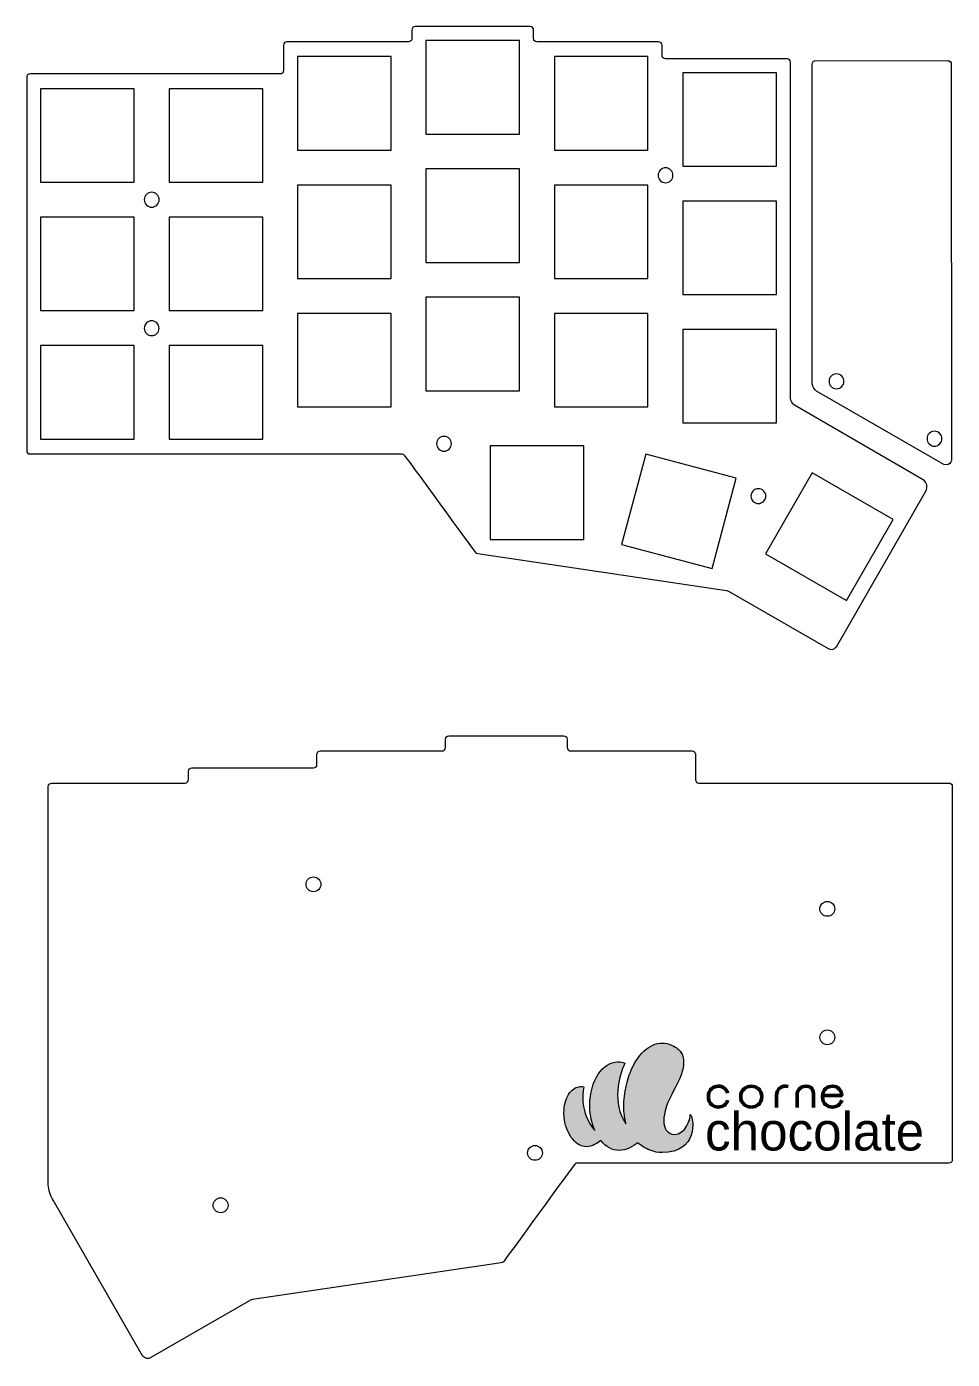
# Model space of a CAD drawing. Header units: inches. Extents: x -5.7 to 5.7, y -4 to 3.9.
# Drawn here: x 0.26 to 5.65, y -3.93 to 3.83 of the extents above; entities that cross this region are included whole.
import ezdxf

# ---------------------------------------------------------------- set-up
doc = ezdxf.new("R2010")
doc.units = ezdxf.units.IN
doc.header["$MEASUREMENT"] = 0
doc.layers.add('_U+5207_U+65AD_U+30D1_U+30B9', color=7, linetype='Continuous')
doc.layers.add('_U+5F6B_U+523B_U+30D1_U+30B9', color=7, linetype='Continuous')

# ---------------------------------------------------------------- blocks, each defined once
blk = doc.blocks.new('block 3')
at = {"layer": '_U+5F6B_U+523B_U+30D1_U+30B9', "color": 7, "lineweight": 50, "true_color": 0xffffff}
for points, knots in [([(4.3435, -2.3831), (4.336, -2.3558), (4.3128, -2.3426), (4.2894, -2.3426), (4.2606, -2.3426), (4.2313, -2.3625), (4.2313, -2.4033), (4.2313, -2.4443), (4.2603, -2.4642), (4.2897, -2.4642), (4.3131, -2.4642), (4.336, -2.4509), (4.3435, -2.4238)], [0, 0, 0, 0, 1, 1, 1, 2, 2, 2, 3, 3, 3, 4, 4, 4, 4]), ([(4.4808, -2.4642), (4.5117, -2.4646), (4.5427, -2.444), (4.5427, -2.4035), (4.5427, -2.363), (4.512, -2.3426), (4.4816, -2.3426), (4.4507, -2.3426), (4.42, -2.3628), (4.42, -2.4035), (4.42, -2.4437), (4.4504, -2.4639), (4.4808, -2.4642)], [0, 0, 0, 0, 1, 1, 1, 2, 2, 2, 3, 3, 3, 4, 4, 4, 4]), ([(4.6966, -2.3441), (4.6614, -2.3337), (4.6279, -2.3593), (4.6279, -2.3962), (4.6279, -2.3962), (4.6279, -2.4667), (4.6279, -2.4667)], [0, 0, 0, 0, 1, 1, 1, 2, 2, 2, 2]), ([(4.8441, -2.4667), (4.8441, -2.4667), (4.8441, -2.3973), (4.8441, -2.3973), (4.8441, -2.3653), (4.8359, -2.3435), (4.7996, -2.3429), (4.7664, -2.3422), (4.7481, -2.3659), (4.7481, -2.3959), (4.7481, -2.3959), (4.7481, -2.4667), (4.7481, -2.4667)], [0, 0, 0, 0, 1, 1, 1, 2, 2, 2, 3, 3, 3, 4, 4, 4, 4])]:
    blk.add_open_spline(points, degree=3, knots=knots, dxfattribs=at)
blk = doc.blocks.new('block 11')
at = {"layer": '_U+5207_U+65AD_U+30D1_U+30B9', "color": 1, "lineweight": 9, "true_color": 0xff0000}
blk.add_open_spline([(2.4594, 1.3366), (2.4557, 1.3403), (2.4507, 1.3424), (2.4455, 1.3424), (2.4455, 1.3424), (1.0281, 1.3424), (1.0281, 1.3424), (1.0281, 1.3424), (0.9493, 1.3424), (0.9493, 1.3424), (0.9493, 1.3424), (0.28, 1.3424), (0.28, 1.3424), (0.2691, 1.3424), (0.2603, 1.3512), (0.2603, 1.3621), (0.2603, 1.3621), (0.2603, 3.5374), (0.2603, 3.5374), (0.2603, 3.5483), (0.2691, 3.5571), (0.28, 3.5571), (0.28, 3.5571), (0.9493, 3.5571), (0.9493, 3.5571), (0.9493, 3.5571), (1.0281, 3.5571), (1.0281, 3.5571), (1.0281, 3.5571), (1.7368, 3.5571), (1.7368, 3.5571), (1.7477, 3.5571), (1.7565, 3.5659), (1.7565, 3.5768), (1.7565, 3.5768), (1.7565, 3.7245), (1.7565, 3.7245), (1.7565, 3.7353), (1.7653, 3.7442), (1.7762, 3.7442), (1.7762, 3.7442), (2.4849, 3.7442), (2.4849, 3.7442), (2.4957, 3.7442), (2.5046, 3.753), (2.5046, 3.7638), (2.5046, 3.7638), (2.5046, 3.8131), (2.5046, 3.8131), (2.5046, 3.8239), (2.5134, 3.8327), (2.5242, 3.8327), (2.5242, 3.8327), (3.1936, 3.8327), (3.1936, 3.8327), (3.2045, 3.8327), (3.2133, 3.8239), (3.2133, 3.8131), (3.2133, 3.8131), (3.2133, 3.7638), (3.2133, 3.7638), (3.2133, 3.753), (3.2221, 3.7442), (3.233, 3.7442), (3.233, 3.7442), (3.9417, 3.7442), (3.9417, 3.7442), (3.9525, 3.7442), (3.9614, 3.7353), (3.9614, 3.7245), (3.9614, 3.7245), (3.9614, 3.6654), (3.9614, 3.6654), (3.9614, 3.6545), (3.9702, 3.6457), (3.981, 3.6457), (3.981, 3.6457), (4.6898, 3.6457), (4.6898, 3.6457), (4.7006, 3.6457), (4.7094, 3.6369), (4.7094, 3.626), (4.7094, 3.626), (4.7094, 3.5774), (4.7094, 3.5774), (4.7094, 3.5774), (4.7094, 2.9372), (4.7094, 2.9372), (4.7094, 2.9372), (4.7094, 1.6659), (4.7094, 1.6659), (4.7126, 1.6508), (4.7206, 1.6371), (4.7322, 1.6269), (4.7322, 1.6269), (5.4833, 1.1924), (5.4833, 1.1924), (5.504, 1.1768), (5.5104, 1.1484), (5.4983, 1.1254), (5.4983, 1.1254), (4.9772, 0.2183), (4.9772, 0.2183), (4.977, 0.218), (4.9768, 0.2178), (4.9766, 0.2175), (4.9657, 0.202), (4.9442, 0.1983), (4.9287, 0.2093), (4.9287, 0.2093), (4.3481, 0.5435), (4.3481, 0.5435), (4.3445, 0.5447), (4.3408, 0.5457), (4.337, 0.5463), (4.337, 0.5463), (2.8884, 0.7617), (2.8884, 0.7617), (2.8834, 0.7622), (2.8785, 0.7642), (2.8747, 0.7676), (2.8747, 0.7676), (2.4593, 1.3368), (2.4594, 1.3366)], degree=3, knots=[0, 0, 0, 0, 1, 1, 1, 2, 2, 2, 3, 3, 3, 4, 4, 4, 5, 5, 5, 6, 6, 6, 7, 7, 7, 8, 8, 8, 9, 9, 9, 10, 10, 10, 11, 11, 11, 12, 12, 12, 13, 13, 13, 14, 14, 14, 15, 15, 15, 16, 16, 16, 17, 17, 17, 18, 18, 18, 19, 19, 19, 20, 20, 20, 21, 21, 21, 22, 22, 22, 23, 23, 23, 24, 24, 24, 25, 25, 25, 26, 26, 26, 27, 27, 27, 28, 28, 28, 29, 29, 29, 30, 30, 30, 31, 31, 31, 32, 32, 32, 33, 33, 33, 34, 34, 34, 35, 35, 35, 36, 36, 36, 37, 37, 37, 38, 38, 38, 39, 39, 39, 40, 40, 40, 41, 41, 41, 41], dxfattribs=at)
blk = doc.blocks.new('block 12')
at = {"layer": '_U+5207_U+65AD_U+30D1_U+30B9', "color": 1, "lineweight": 9, "true_color": 0xff0000}
blk.add_open_spline([(3.9385, 2.9665), (3.9385, 2.9905), (3.9579, 3.0099), (3.9818, 3.0099), (4.0057, 3.0099), (4.0251, 2.9905), (4.0251, 2.9665), (4.0251, 2.9426), (4.0057, 2.9232), (3.9818, 2.9232), (3.9579, 2.9232), (3.9385, 2.9426), (3.9385, 2.9665), (3.9385, 2.9665), (3.9385, 2.9665), (3.9385, 2.9665)], degree=3, knots=[0, 0, 0, 0, 1, 1, 1, 2, 2, 2, 3, 3, 3, 4, 4, 4, 5, 5, 5, 5], dxfattribs=at)
blk = doc.blocks.new('block 13')
at = {"layer": '_U+5207_U+65AD_U+30D1_U+30B9', "color": 1, "lineweight": 9, "true_color": 0xff0000}
blk.add_open_spline([(0.9455, 2.8239), (0.9455, 2.8478), (0.9649, 2.8672), (0.9888, 2.8672), (1.0127, 2.8672), (1.0321, 2.8478), (1.0321, 2.8239), (1.0321, 2.8), (1.0127, 2.7806), (0.9888, 2.7806), (0.9649, 2.7806), (0.9455, 2.8), (0.9455, 2.8239), (0.9455, 2.8239), (0.9455, 2.8239), (0.9455, 2.8239)], degree=3, knots=[0, 0, 0, 0, 1, 1, 1, 2, 2, 2, 3, 3, 3, 4, 4, 4, 5, 5, 5, 5], dxfattribs=at)
blk = doc.blocks.new('block 14')
at = {"layer": '_U+5207_U+65AD_U+30D1_U+30B9', "color": 1, "lineweight": 9, "true_color": 0xff0000}
blk.add_open_spline([(0.9452, 2.0753), (0.9452, 2.0992), (0.9645, 2.1186), (0.9885, 2.1186), (1.0124, 2.1186), (1.0318, 2.0992), (1.0318, 2.0753), (1.0318, 2.0514), (1.0124, 2.032), (0.9885, 2.032), (0.9645, 2.032), (0.9452, 2.0514), (0.9452, 2.0753), (0.9452, 2.0753), (0.9452, 2.0753), (0.9452, 2.0753)], degree=3, knots=[0, 0, 0, 0, 1, 1, 1, 2, 2, 2, 3, 3, 3, 4, 4, 4, 5, 5, 5, 5], dxfattribs=at)
blk = doc.blocks.new('block 15')
at = {"layer": '_U+5207_U+65AD_U+30D1_U+30B9', "color": 1, "lineweight": 9, "true_color": 0xff0000}
blk.add_open_spline([(4.4795, 1.0964), (4.4795, 1.1203), (4.4989, 1.1397), (4.5228, 1.1397), (4.5467, 1.1397), (4.5661, 1.1203), (4.5661, 1.0964), (4.5661, 1.0725), (4.5467, 1.0531), (4.5228, 1.0531), (4.4989, 1.0531), (4.4795, 1.0725), (4.4795, 1.0964), (4.4795, 1.0964), (4.4795, 1.0964), (4.4795, 1.0964)], degree=3, knots=[0, 0, 0, 0, 1, 1, 1, 2, 2, 2, 3, 3, 3, 4, 4, 4, 5, 5, 5, 5], dxfattribs=at)
blk = doc.blocks.new('block 16')
at = {"layer": '_U+5207_U+65AD_U+30D1_U+30B9', "color": 1, "lineweight": 9, "true_color": 0xff0000}
blk.add_open_spline([(2.648, 1.4017), (2.648, 1.4256), (2.6674, 1.445), (2.6913, 1.445), (2.7152, 1.445), (2.7346, 1.4256), (2.7346, 1.4017), (2.7346, 1.3778), (2.7152, 1.3584), (2.6913, 1.3584), (2.6674, 1.3584), (2.648, 1.3778), (2.648, 1.4017), (2.648, 1.4017), (2.648, 1.4017), (2.648, 1.4017)], degree=3, knots=[0, 0, 0, 0, 1, 1, 1, 2, 2, 2, 3, 3, 3, 4, 4, 4, 5, 5, 5, 5], dxfattribs=at)
blk = doc.blocks.new('block 17')
at = {"layer": '_U+5207_U+65AD_U+30D1_U+30B9', "color": 1, "lineweight": 9, "true_color": 0xff0000}
blk.add_lwpolyline([(0.3418, 3.4709), (0.3418, 2.9256), (0.8871, 2.9256), (0.8871, 3.4709), (0.3418, 3.4709)], dxfattribs=at)
blk = doc.blocks.new('block 18')
at = {"layer": '_U+5207_U+65AD_U+30D1_U+30B9', "color": 1, "lineweight": 9, "true_color": 0xff0000}
blk.add_lwpolyline([(0.3418, 2.7228), (0.3418, 2.1775), (0.8871, 2.1775), (0.8871, 2.7228), (0.3418, 2.7228)], dxfattribs=at)
blk = doc.blocks.new('block 19')
at = {"layer": '_U+5207_U+65AD_U+30D1_U+30B9', "color": 1, "lineweight": 9, "true_color": 0xff0000}
blk.add_lwpolyline([(0.3418, 1.9747), (0.3418, 1.4294), (0.8871, 1.4294), (0.8871, 1.9747), (0.3418, 1.9747)], dxfattribs=at)
blk = doc.blocks.new('block 20')
at = {"layer": '_U+5207_U+65AD_U+30D1_U+30B9', "color": 1, "lineweight": 9, "true_color": 0xff0000}
blk.add_lwpolyline([(1.0899, 3.4709), (1.0899, 2.9256), (1.6352, 2.9256), (1.6352, 3.4709), (1.0899, 3.4709)], dxfattribs=at)
blk = doc.blocks.new('block 21')
at = {"layer": '_U+5207_U+65AD_U+30D1_U+30B9', "color": 1, "lineweight": 9, "true_color": 0xff0000}
blk.add_lwpolyline([(1.0899, 2.7228), (1.0899, 2.1775), (1.6352, 2.1775), (1.6352, 2.7228), (1.0899, 2.7228)], dxfattribs=at)
blk = doc.blocks.new('block 22')
at = {"layer": '_U+5207_U+65AD_U+30D1_U+30B9', "color": 1, "lineweight": 9, "true_color": 0xff0000}
blk.add_lwpolyline([(1.0899, 1.9747), (1.0899, 1.4294), (1.6352, 1.4294), (1.6352, 1.9747), (1.0899, 1.9747)], dxfattribs=at)
blk = doc.blocks.new('block 23')
at = {"layer": '_U+5207_U+65AD_U+30D1_U+30B9', "color": 1, "lineweight": 9, "true_color": 0xff0000}
blk.add_lwpolyline([(1.838, 3.6579), (1.838, 3.1126), (2.3833, 3.1126), (2.3833, 3.6579), (1.838, 3.6579)], dxfattribs=at)
blk = doc.blocks.new('block 24')
at = {"layer": '_U+5207_U+65AD_U+30D1_U+30B9', "color": 1, "lineweight": 9, "true_color": 0xff0000}
blk.add_lwpolyline([(1.838, 2.9098), (1.838, 2.3645), (2.3833, 2.3645), (2.3833, 2.9098), (1.838, 2.9098)], dxfattribs=at)
blk = doc.blocks.new('block 25')
at = {"layer": '_U+5207_U+65AD_U+30D1_U+30B9', "color": 1, "lineweight": 9, "true_color": 0xff0000}
blk.add_lwpolyline([(1.838, 2.1618), (1.838, 1.6164), (2.3833, 1.6164), (2.3833, 2.1618), (1.838, 2.1618)], dxfattribs=at)
blk = doc.blocks.new('block 26')
at = {"layer": '_U+5207_U+65AD_U+30D1_U+30B9', "color": 1, "lineweight": 9, "true_color": 0xff0000}
blk.add_lwpolyline([(2.5861, 3.7514), (2.5861, 3.2061), (3.1314, 3.2061), (3.1314, 3.7514), (2.5861, 3.7514)], dxfattribs=at)
blk = doc.blocks.new('block 27')
at = {"layer": '_U+5207_U+65AD_U+30D1_U+30B9', "color": 1, "lineweight": 9, "true_color": 0xff0000}
blk.add_lwpolyline([(2.5861, 3.0033), (2.5861, 2.458), (3.1314, 2.458), (3.1314, 3.0033), (2.5861, 3.0033)], dxfattribs=at)
blk = doc.blocks.new('block 28')
at = {"layer": '_U+5207_U+65AD_U+30D1_U+30B9', "color": 1, "lineweight": 9, "true_color": 0xff0000}
blk.add_lwpolyline([(2.5861, 2.2553), (2.5861, 1.7099), (3.1314, 1.7099), (3.1314, 2.2553), (2.5861, 2.2553)], dxfattribs=at)
blk = doc.blocks.new('block 29')
at = {"layer": '_U+5207_U+65AD_U+30D1_U+30B9', "color": 1, "lineweight": 9, "true_color": 0xff0000}
blk.add_lwpolyline([(3.3341, 3.6579), (3.3341, 3.1126), (3.8795, 3.1126), (3.8795, 3.6579), (3.3341, 3.6579)], dxfattribs=at)
blk = doc.blocks.new('block 30')
at = {"layer": '_U+5207_U+65AD_U+30D1_U+30B9', "color": 1, "lineweight": 9, "true_color": 0xff0000}
blk.add_lwpolyline([(3.3341, 2.9098), (3.3341, 2.3645), (3.8795, 2.3645), (3.8795, 2.9098), (3.3341, 2.9098)], dxfattribs=at)
blk = doc.blocks.new('block 31')
at = {"layer": '_U+5207_U+65AD_U+30D1_U+30B9', "color": 1, "lineweight": 9, "true_color": 0xff0000}
blk.add_lwpolyline([(3.3341, 2.1618), (3.3341, 1.6164), (3.8795, 1.6164), (3.8795, 2.1618), (3.3341, 2.1618)], dxfattribs=at)
blk = doc.blocks.new('block 32')
at = {"layer": '_U+5207_U+65AD_U+30D1_U+30B9', "color": 1, "lineweight": 9, "true_color": 0xff0000}
blk.add_lwpolyline([(4.0822, 3.5644), (4.0822, 3.0191), (4.6275, 3.0191), (4.6275, 3.5644), (4.0822, 3.5644)], dxfattribs=at)
blk = doc.blocks.new('block 33')
at = {"layer": '_U+5207_U+65AD_U+30D1_U+30B9', "color": 1, "lineweight": 9, "true_color": 0xff0000}
blk.add_lwpolyline([(4.0822, 2.8163), (4.0822, 2.271), (4.6275, 2.271), (4.6275, 2.8163), (4.0822, 2.8163)], dxfattribs=at)
blk = doc.blocks.new('block 34')
at = {"layer": '_U+5207_U+65AD_U+30D1_U+30B9', "color": 1, "lineweight": 9, "true_color": 0xff0000}
blk.add_lwpolyline([(4.0822, 2.0682), (4.0822, 1.5229), (4.6275, 1.5229), (4.6275, 2.0682), (4.0822, 2.0682)], dxfattribs=at)
blk = doc.blocks.new('block 35')
at = {"layer": '_U+5207_U+65AD_U+30D1_U+30B9', "color": 1, "lineweight": 9, "true_color": 0xff0000}
blk.add_lwpolyline([(2.9601, 1.3891), (2.9601, 0.8437), (3.5054, 0.8437), (3.5054, 1.3891), (2.9601, 1.3891)], dxfattribs=at)
blk = doc.blocks.new('block 36')
at = {"layer": '_U+5207_U+65AD_U+30D1_U+30B9', "color": 1, "lineweight": 9, "true_color": 0xff0000}
blk.add_lwpolyline([(3.8668, 1.3418), (3.7262, 0.815), (4.253, 0.6744), (4.3936, 1.2012), (3.8668, 1.3418)], dxfattribs=at)
blk = doc.blocks.new('block 37')
at = {"layer": '_U+5207_U+65AD_U+30D1_U+30B9', "color": 1, "lineweight": 9, "true_color": 0xff0000}
blk.add_lwpolyline([(4.8358, 1.2331), (4.5634, 0.7607), (5.0359, 0.4883), (5.3082, 0.9608), (4.8358, 1.2331)], dxfattribs=at)
blk = doc.blocks.new('block 10')
at = {"layer": '_U+5207_U+65AD_U+30D1_U+30B9'}
for name in ['block 11', 'block 26', 'block 23', 'block 29', 'block 32', 'block 17', 'block 20', 'block 27', 'block 12', 'block 24', 'block 30', 'block 13', 'block 33', 'block 18', 'block 21', 'block 28', 'block 14', 'block 25', 'block 31', 'block 34', 'block 19', 'block 22', 'block 16', 'block 35', 'block 36', 'block 37', 'block 15']:
    blk.add_blockref(name, (0, 0), dxfattribs=at)
blk = doc.blocks.new('block 38')
at = {"layer": '_U+5207_U+65AD_U+30D1_U+30B9', "color": 1, "lineweight": 9, "true_color": 0xff0000}
blk.add_open_spline([(3.4534, -2.7961), (3.4571, -2.7924), (3.4621, -2.7904), (3.4673, -2.7904), (3.4673, -2.7904), (4.8848, -2.7904), (4.8848, -2.7904), (4.8848, -2.7904), (4.9635, -2.7904), (4.9635, -2.7904), (4.9635, -2.7904), (5.6328, -2.7904), (5.6328, -2.7904), (5.6437, -2.7904), (5.6525, -2.7816), (5.6525, -2.7707), (5.6525, -2.7707), (5.6525, -0.5953), (5.6525, -0.5953), (5.6525, -0.5845), (5.6437, -0.5756), (5.6328, -0.5756), (5.6328, -0.5756), (4.9635, -0.5756), (4.9635, -0.5756), (4.9635, -0.5756), (4.8848, -0.5756), (4.8848, -0.5756), (4.8848, -0.5756), (4.176, -0.5756), (4.176, -0.5756), (4.1652, -0.5756), (4.1564, -0.5668), (4.1564, -0.556), (4.1564, -0.556), (4.1564, -0.4083), (4.1564, -0.4083), (4.1564, -0.3974), (4.1475, -0.3886), (4.1367, -0.3886), (4.1367, -0.3886), (3.428, -0.3886), (3.428, -0.3886), (3.4171, -0.3886), (3.4083, -0.3798), (3.4083, -0.3689), (3.4083, -0.3689), (3.4083, -0.3197), (3.4083, -0.3197), (3.4083, -0.3088), (3.3995, -0.3), (3.3886, -0.3), (3.3886, -0.3), (2.7192, -0.3), (2.7192, -0.3), (2.7084, -0.3), (2.6996, -0.3088), (2.6996, -0.3197), (2.6996, -0.3197), (2.6996, -0.3689), (2.6996, -0.3689), (2.6996, -0.3798), (2.6907, -0.3886), (2.6799, -0.3886), (2.6799, -0.3886), (1.9712, -0.3886), (1.9712, -0.3886), (1.9603, -0.3886), (1.9515, -0.3974), (1.9515, -0.4083), (1.9515, -0.4083), (1.9515, -0.4674), (1.9515, -0.4674), (1.9515, -0.4782), (1.9427, -0.4871), (1.9318, -0.4871), (1.9318, -0.4871), (1.2231, -0.4871), (1.2231, -0.4871), (1.2122, -0.4871), (1.2034, -0.4959), (1.2034, -0.5067), (1.2034, -0.5067), (1.2034, -0.5553), (1.2034, -0.5553), (1.2023, -0.5659), (1.1942, -0.5744), (1.1837, -0.576), (1.1837, -0.576), (0.4061, -0.576), (0.4061, -0.576), (0.3952, -0.576), (0.3864, -0.5848), (0.3864, -0.5956), (0.3864, -0.5956), (0.3864, -2.9169), (0.3864, -2.9169), (0.3881, -2.949), (0.3977, -2.98), (0.4145, -3.0074), (0.4145, -3.0074), (0.9357, -3.9145), (0.9357, -3.9145), (0.9358, -3.9147), (0.936, -3.915), (0.9362, -3.9153), (0.9472, -3.9308), (0.9686, -3.9345), (0.9841, -3.9235), (0.9841, -3.9235), (1.5648, -3.5893), (1.5648, -3.5893), (1.5684, -3.588), (1.5721, -3.5871), (1.5758, -3.5864), (1.5758, -3.5864), (3.0244, -3.3711), (3.0244, -3.3711), (3.0295, -3.3706), (3.0343, -3.3685), (3.0382, -3.3652), (3.0382, -3.3652), (3.4535, -2.7959), (3.4534, -2.7961)], degree=3, knots=[0, 0, 0, 0, 1, 1, 1, 2, 2, 2, 3, 3, 3, 4, 4, 4, 5, 5, 5, 6, 6, 6, 7, 7, 7, 8, 8, 8, 9, 9, 9, 10, 10, 10, 11, 11, 11, 12, 12, 12, 13, 13, 13, 14, 14, 14, 15, 15, 15, 16, 16, 16, 17, 17, 17, 18, 18, 18, 19, 19, 19, 20, 20, 20, 21, 21, 21, 22, 22, 22, 23, 23, 23, 24, 24, 24, 25, 25, 25, 26, 26, 26, 27, 27, 27, 28, 28, 28, 29, 29, 29, 30, 30, 30, 31, 31, 31, 32, 32, 32, 33, 33, 33, 34, 34, 34, 35, 35, 35, 36, 36, 36, 37, 37, 37, 38, 38, 38, 39, 39, 39, 40, 40, 40, 41, 41, 41, 41], dxfattribs=at)
blk = doc.blocks.new('block 39')
at = {"layer": '_U+5207_U+65AD_U+30D1_U+30B9', "color": 1, "lineweight": 9, "true_color": 0xff0000}
blk.add_open_spline([(3.2648, -2.7311), (3.2648, -2.7072), (3.2454, -2.6878), (3.2215, -2.6878), (3.1976, -2.6878), (3.1782, -2.7072), (3.1782, -2.7311), (3.1782, -2.7551), (3.1976, -2.7744), (3.2215, -2.7744), (3.2454, -2.7744), (3.2648, -2.7551), (3.2648, -2.7311), (3.2648, -2.7311), (3.2648, -2.7311), (3.2648, -2.7311)], degree=3, knots=[0, 0, 0, 0, 1, 1, 1, 2, 2, 2, 3, 3, 3, 4, 4, 4, 5, 5, 5, 5], dxfattribs=at)
blk = doc.blocks.new('block 40')
at = {"layer": '_U+5207_U+65AD_U+30D1_U+30B9', "color": 1, "lineweight": 9, "true_color": 0xff0000}
blk.add_open_spline([(1.9743, -1.1663), (1.9743, -1.1424), (1.9549, -1.123), (1.931, -1.123), (1.9071, -1.123), (1.8877, -1.1424), (1.8877, -1.1663), (1.8877, -1.1902), (1.9071, -1.2096), (1.931, -1.2096), (1.9549, -1.2096), (1.9743, -1.1902), (1.9743, -1.1663), (1.9743, -1.1663), (1.9743, -1.1663), (1.9743, -1.1663)], degree=3, knots=[0, 0, 0, 0, 1, 1, 1, 2, 2, 2, 3, 3, 3, 4, 4, 4, 5, 5, 5, 5], dxfattribs=at)
blk = doc.blocks.new('block 41')
at = {"layer": '_U+5207_U+65AD_U+30D1_U+30B9', "color": 1, "lineweight": 9, "true_color": 0xff0000}
blk.add_open_spline([(4.9673, -1.3089), (4.9673, -1.285), (4.9479, -1.2656), (4.924, -1.2656), (4.9001, -1.2656), (4.8807, -1.285), (4.8807, -1.3089), (4.8807, -1.3328), (4.9001, -1.3522), (4.924, -1.3522), (4.9479, -1.3522), (4.9673, -1.3328), (4.9673, -1.3089), (4.9673, -1.3089), (4.9673, -1.3089), (4.9673, -1.3089)], degree=3, knots=[0, 0, 0, 0, 1, 1, 1, 2, 2, 2, 3, 3, 3, 4, 4, 4, 5, 5, 5, 5], dxfattribs=at)
blk = doc.blocks.new('block 42')
at = {"layer": '_U+5207_U+65AD_U+30D1_U+30B9', "color": 1, "lineweight": 9, "true_color": 0xff0000}
blk.add_open_spline([(4.9677, -2.0575), (4.9677, -2.0336), (4.9483, -2.0142), (4.9244, -2.0142), (4.9004, -2.0142), (4.881, -2.0336), (4.881, -2.0575), (4.881, -2.0814), (4.9004, -2.1008), (4.9244, -2.1008), (4.9483, -2.1008), (4.9677, -2.0814), (4.9677, -2.0575), (4.9677, -2.0575), (4.9677, -2.0575), (4.9677, -2.0575)], degree=3, knots=[0, 0, 0, 0, 1, 1, 1, 2, 2, 2, 3, 3, 3, 4, 4, 4, 5, 5, 5, 5], dxfattribs=at)
blk = doc.blocks.new('block 43')
at = {"layer": '_U+5207_U+65AD_U+30D1_U+30B9', "color": 1, "lineweight": 9, "true_color": 0xff0000}
blk.add_open_spline([(1.4333, -3.0364), (1.4333, -3.0125), (1.4139, -2.9931), (1.39, -2.9931), (1.3661, -2.9931), (1.3467, -3.0125), (1.3467, -3.0364), (1.3467, -3.0604), (1.3661, -3.0797), (1.39, -3.0797), (1.4139, -3.0797), (1.4333, -3.0604), (1.4333, -3.0364), (1.4333, -3.0364), (1.4333, -3.0364), (1.4333, -3.0364)], degree=3, knots=[0, 0, 0, 0, 1, 1, 1, 2, 2, 2, 3, 3, 3, 4, 4, 4, 5, 5, 5, 5], dxfattribs=at)
blk = doc.blocks.new('block 73')
at = {"layer": '_U+5207_U+65AD_U+30D1_U+30B9', "color": 1, "lineweight": 9, "true_color": 0xff0000}
blk.add_open_spline([(4.8369, 3.615), (4.8369, 3.615), (4.8369, 1.7506), (4.8369, 1.7506), (4.8392, 1.73), (4.8484, 1.7198), (4.862, 1.708), (4.862, 1.708), (5.6037, 1.2806), (5.6037, 1.2806), (5.6197, 1.2739), (5.638, 1.2814), (5.6447, 1.2973), (5.6457, 1.2996), (5.6464, 1.3021), (5.6468, 1.3046), (5.6468, 1.3046), (5.6467, 3.6146), (5.6467, 3.6146), (5.6467, 3.6255), (5.6379, 3.6343), (5.6271, 3.6343), (5.6271, 3.6343), (4.8566, 3.6347), (4.8566, 3.6347), (4.8457, 3.6347), (4.8369, 3.6259), (4.8369, 3.615)], degree=3, knots=[0, 0, 0, 0, 1, 1, 1, 2, 2, 2, 3, 3, 3, 4, 4, 4, 5, 5, 5, 6, 6, 6, 7, 7, 7, 8, 8, 8, 9, 9, 9, 9], dxfattribs=at)
blk = doc.blocks.new('block 74')
at = {"layer": '_U+5207_U+65AD_U+30D1_U+30B9', "color": 1, "lineweight": 9, "true_color": 0xff0000}
blk.add_open_spline([(4.9344, 1.7657), (4.9344, 1.7896), (4.9538, 1.809), (4.9777, 1.809), (5.0016, 1.809), (5.021, 1.7896), (5.021, 1.7657), (5.021, 1.7417), (5.0016, 1.7224), (4.9777, 1.7224), (4.9538, 1.7224), (4.9344, 1.7417), (4.9344, 1.7657), (4.9344, 1.7657), (4.9344, 1.7657), (4.9344, 1.7657)], degree=3, knots=[0, 0, 0, 0, 1, 1, 1, 2, 2, 2, 3, 3, 3, 4, 4, 4, 5, 5, 5, 5], dxfattribs=at)
blk = doc.blocks.new('block 75')
at = {"layer": '_U+5207_U+65AD_U+30D1_U+30B9', "color": 1, "lineweight": 9, "true_color": 0xff0000}
blk.add_open_spline([(5.5053, 1.431), (5.5053, 1.4549), (5.5247, 1.4743), (5.5486, 1.4743), (5.5725, 1.4743), (5.5919, 1.4549), (5.5919, 1.431), (5.5919, 1.4071), (5.5725, 1.3877), (5.5486, 1.3877), (5.5247, 1.3877), (5.5053, 1.4071), (5.5053, 1.431), (5.5053, 1.431), (5.5053, 1.431), (5.5053, 1.431)], degree=3, knots=[0, 0, 0, 0, 1, 1, 1, 2, 2, 2, 3, 3, 3, 4, 4, 4, 5, 5, 5, 5], dxfattribs=at)
blk = doc.blocks.new('block 72')
at = {"layer": '_U+5207_U+65AD_U+30D1_U+30B9'}
for name in ['block 73', 'block 74', 'block 75']:
    blk.add_blockref(name, (0, 0), dxfattribs=at)

msp = doc.modelspace()

# ---------------------------------------------------------------- hatches: boundary and pattern name
at = {"layer": '_U+5F6B_U+523B_U+30D1_U+30B9', "true_color": 0xffffff}
h = msp.add_hatch(color=7, dxfattribs=at)
h.dxf.hatch_style = 2
edge = h.paths.add_edge_path()
edge.add_spline(control_points=[(4.1256, -2.5072), (4.1262, -2.5356), (4.0997, -2.6232), (4.0332, -2.6232), (4.0142, -2.6232), (3.9961, -2.614), (3.9859, -2.5986), (3.9758, -2.5835), (3.9719, -2.5648), (3.9719, -2.5437), (3.9721, -2.4976), (3.9906, -2.4372), (4.0292, -2.3686), (4.0668, -2.3024), (4.0876, -2.2447), (4.0873, -2.2015), (4.0873, -2.1787), (4.0821, -2.1602), (4.0713, -2.1443), (4.0604, -2.1284), (4.0433, -2.1145), (4.0171, -2.1032), (3.998, -2.095), (3.9795, -2.0913), (3.9621, -2.0913), (3.9243, -2.0913), (3.8882, -2.1082), (3.8561, -2.1383), (3.8239, -2.1685), (3.7962, -2.2115), (3.7769, -2.2606), (3.7616, -2.2991), (3.7388, -2.3795), (3.7388, -2.4623), (3.7388, -2.4957), (3.7428, -2.5294), (3.7515, -2.5611), (3.6671, -2.4424), (3.71, -2.2823), (3.7455, -2.2083), (3.7321, -2.2029), (3.7183, -2.2001), (3.7042, -2.2001), (3.7034, -2.2001), (3.7025, -2.2001), (3.7018, -2.2002), (3.6595, -2.2011), (3.6199, -2.227), (3.5897, -2.2726), (3.5596, -2.318), (3.5405, -2.3822), (3.5407, -2.4534), (3.5407, -2.4564), (3.5407, -2.4593), (3.5407, -2.4623), (3.5417, -2.5138), (3.5528, -2.5613), (3.5704, -2.6009), (3.5286, -2.5527), (3.4836, -2.4682), (3.5052, -2.3466), (3.4997, -2.3452), (3.4943, -2.3446), (3.489, -2.3446), (3.489, -2.3446), (3.4886, -2.3446), (3.4886, -2.3446), (3.4853, -2.3446), (3.4821, -2.3447), (3.4787, -2.3453), (3.4546, -2.3488), (3.4332, -2.3645), (3.4166, -2.3916), (3.4003, -2.4184), (3.3902, -2.4558), (3.3902, -2.4974), (3.3902, -2.5099), (3.3911, -2.5227), (3.3929, -2.5358), (3.3996, -2.5828), (3.4181, -2.6238), (3.4416, -2.652), (3.4651, -2.6803), (3.4928, -2.6951), (3.5188, -2.6951), (3.5556, -2.6951), (3.5869, -2.6738), (3.6051, -2.6586), (3.6353, -2.6963), (3.6726, -2.7171), (3.7111, -2.7171), (3.7507, -2.7171), (3.7915, -2.6939), (3.8197, -2.6726), (3.8392, -2.6896), (3.8628, -2.7042), (3.892, -2.7156), (3.9167, -2.7252), (3.9399, -2.7294), (3.9615, -2.7294), (4.1694, -2.7294), (4.1511, -2.5348), (4.1256, -2.5072)], knot_values=[0, 0, 0, 0, 1, 1, 1, 2, 2, 2, 3, 3, 3, 4, 4, 4, 5, 5, 5, 6, 6, 6, 7, 7, 7, 8, 8, 8, 9, 9, 9, 10, 10, 10, 11, 11, 11, 12, 12, 12, 13, 13, 13, 14, 14, 14, 15, 15, 15, 16, 16, 16, 17, 17, 17, 18, 18, 18, 19, 19, 19, 20, 20, 20, 21, 21, 21, 22, 22, 22, 23, 23, 23, 24, 24, 24, 25, 25, 25, 26, 26, 26, 27, 27, 27, 28, 28, 28, 29, 29, 29, 30, 30, 30, 31, 31, 31, 32, 32, 32, 33, 33, 33, 34, 34, 34, 34], degree=3, periodic=1)

# ---------------------------------------------------------------- linework, layer by layer
at = {"layer": '_U+5F6B_U+523B_U+30D1_U+30B9', "color": 7, "lineweight": 9, "true_color": 0xffffff}
msp.add_open_spline([(4.1256, -2.5072), (4.1262, -2.5356), (4.0997, -2.6232), (4.0332, -2.6232), (4.0142, -2.6232), (3.9961, -2.614), (3.9859, -2.5986), (3.9758, -2.5835), (3.9719, -2.5648), (3.9719, -2.5437), (3.9721, -2.4976), (3.9906, -2.4372), (4.0292, -2.3686), (4.0668, -2.3024), (4.0876, -2.2447), (4.0873, -2.2015), (4.0873, -2.1787), (4.0821, -2.1602), (4.0713, -2.1443), (4.0604, -2.1284), (4.0433, -2.1145), (4.0171, -2.1032), (3.998, -2.095), (3.9795, -2.0913), (3.9621, -2.0913), (3.9243, -2.0913), (3.8882, -2.1082), (3.8561, -2.1383), (3.8239, -2.1685), (3.7962, -2.2115), (3.7769, -2.2606), (3.7616, -2.2991), (3.7388, -2.3795), (3.7388, -2.4623), (3.7388, -2.4957), (3.7428, -2.5294), (3.7515, -2.5611), (3.6671, -2.4424), (3.71, -2.2823), (3.7455, -2.2083), (3.7321, -2.2029), (3.7183, -2.2001), (3.7042, -2.2001), (3.7034, -2.2001), (3.7025, -2.2001), (3.7018, -2.2002), (3.6595, -2.2011), (3.6199, -2.227), (3.5897, -2.2726), (3.5596, -2.318), (3.5405, -2.3822), (3.5407, -2.4534), (3.5407, -2.4564), (3.5407, -2.4593), (3.5407, -2.4623), (3.5417, -2.5138), (3.5528, -2.5613), (3.5704, -2.6009), (3.5286, -2.5527), (3.4836, -2.4682), (3.5052, -2.3466), (3.4997, -2.3452), (3.4943, -2.3446), (3.489, -2.3446), (3.489, -2.3446), (3.4886, -2.3446), (3.4886, -2.3446), (3.4853, -2.3446), (3.4821, -2.3447), (3.4787, -2.3453), (3.4546, -2.3488), (3.4332, -2.3645), (3.4166, -2.3916), (3.4003, -2.4184), (3.3902, -2.4558), (3.3902, -2.4974), (3.3902, -2.5099), (3.3911, -2.5227), (3.3929, -2.5358), (3.3996, -2.5828), (3.4181, -2.6238), (3.4416, -2.652), (3.4651, -2.6803), (3.4928, -2.6951), (3.5188, -2.6951), (3.5556, -2.6951), (3.5869, -2.6738), (3.6051, -2.6586), (3.6353, -2.6963), (3.6726, -2.7171), (3.7111, -2.7171), (3.7507, -2.7171), (3.7915, -2.6939), (3.8197, -2.6726), (3.8392, -2.6896), (3.8628, -2.7042), (3.892, -2.7156), (3.9167, -2.7252), (3.9399, -2.7294), (3.9615, -2.7294), (4.1694, -2.7294), (4.1511, -2.5348), (4.1256, -2.5072)], degree=3, knots=[0, 0, 0, 0, 1, 1, 1, 2, 2, 2, 3, 3, 3, 4, 4, 4, 5, 5, 5, 6, 6, 6, 7, 7, 7, 8, 8, 8, 9, 9, 9, 10, 10, 10, 11, 11, 11, 12, 12, 12, 13, 13, 13, 14, 14, 14, 15, 15, 15, 16, 16, 16, 17, 17, 17, 18, 18, 18, 19, 19, 19, 20, 20, 20, 21, 21, 21, 22, 22, 22, 23, 23, 23, 24, 24, 24, 25, 25, 25, 26, 26, 26, 27, 27, 27, 28, 28, 28, 29, 29, 29, 30, 30, 30, 31, 31, 31, 32, 32, 32, 33, 33, 33, 34, 34, 34, 34], dxfattribs=at)
at = {"layer": '_U+5F6B_U+523B_U+30D1_U+30B9', "color": 7, "lineweight": 50, "true_color": 0xffffff}
msp.add_open_spline([(4.8979, -2.3965), (4.8979, -2.3965), (5.0081, -2.3965), (5.0081, -2.3965), (5.0081, -2.3686), (4.9885, -2.3426), (4.954, -2.3426), (4.9253, -2.3426), (4.8959, -2.3625), (4.8959, -2.4033), (4.8959, -2.4443), (4.925, -2.4642), (4.9543, -2.4642), (4.9778, -2.4642), (5.0006, -2.4509), (5.0081, -2.4238)], degree=3, knots=[0, 0, 0, 0, 1, 1, 1, 2, 2, 2, 3, 3, 3, 4, 4, 4, 5, 5, 5, 5], dxfattribs=at)

# ---------------------------------------------------------------- block references
at = {"layer": '_U+5207_U+65AD_U+30D1_U+30B9'}
for name in ['block 10', 'block 72', 'block 38', 'block 40', 'block 41', 'block 42', 'block 39', 'block 43']:
    msp.add_blockref(name, (0, 0), dxfattribs=at)
at = {"layer": '_U+5F6B_U+523B_U+30D1_U+30B9'}
msp.add_blockref('block 3', (0, 0), dxfattribs=at)

# ---------------------------------------------------------------- texts
at = {"layer": '_U+5F6B_U+523B_U+30D1_U+30B9', "color": 7, "true_color": 0xffffff, "insert": (4.2118, -2.7203), "char_height": 0.222992, "attachment_point": 7}
msp.add_mtext('\\fSauna Pro Black|b0|i0|c0|p34;\\W1;chocolate', dxfattribs=at)

doc.saveas('drawing.dxf')
